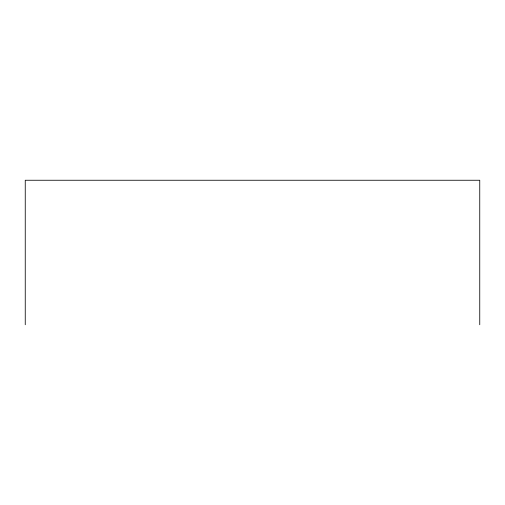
<?xml version="1.0" encoding="UTF-8"?>
<svg xmlns="http://www.w3.org/2000/svg" width="505" height="505" viewBox="0 0 505 505"><rect width="100%" height="100%" fill="white"/><g stroke="black" fill="none" stroke-linecap="round" stroke-linejoin="round"><path stroke-width="0.76" d="M479.75 324.747L479.75 180.253L25.25 180.253L25.25 324.747"/></g></svg>
